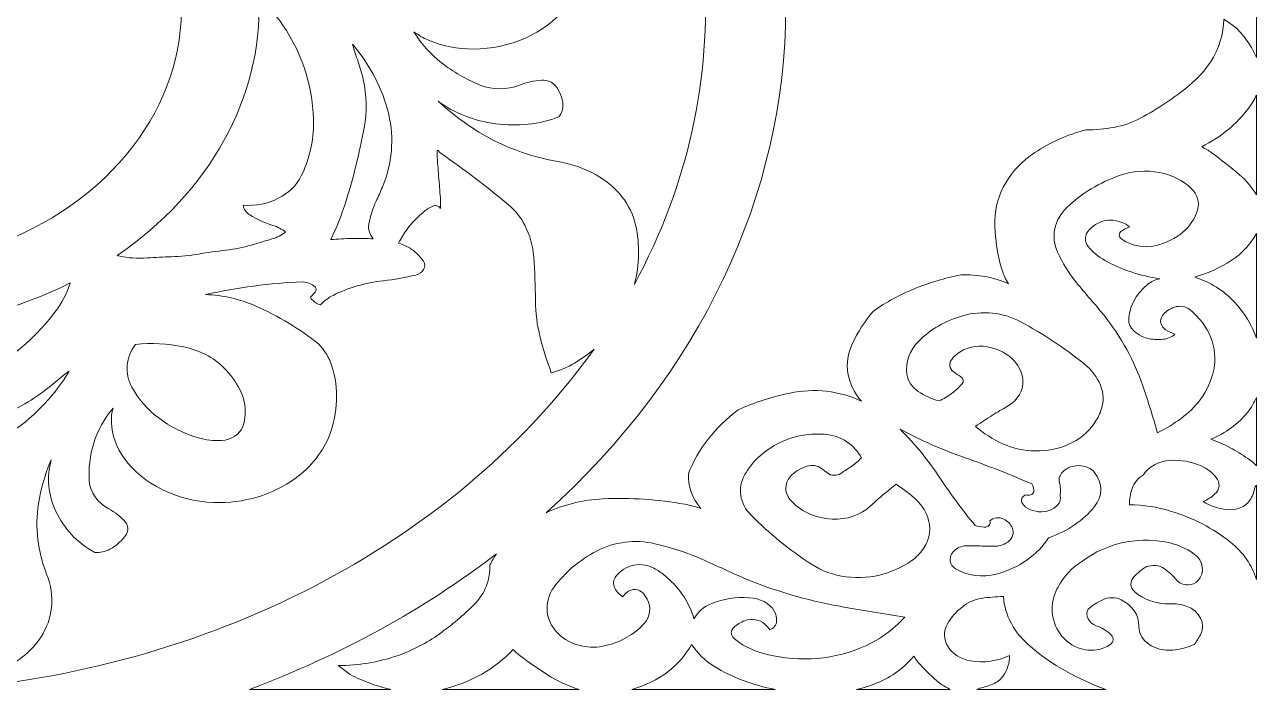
# Model space of a CAD drawing. Header units: millimetres. Extents: x -1200 to 1200, y -590 to 590.
# Drawn here: x 140 to 1200, y -587 to -15 of the extents above; entities that cross this region are included whole.
import ezdxf

# ---------------------------------------------------------------- set-up
doc = ezdxf.new("R2010")
doc.units = ezdxf.units.MM
doc.header["$MEASUREMENT"] = 0
doc.layers.add('Layer 1', color=7, linetype='Continuous')

msp = doc.modelspace()

# ---------------------------------------------------------------- linework, layer by layer
at = {"layer": 'Layer 1', "color": 250, "lineweight": 20}
for points, knots in [([(1199.9487, 41.5007), (1198.0415, 36.8559), (1195.5742, 32.3745), (1192.5843, 28.1224), (1189.5979, 23.8756), (1186.2574, 19.7987), (1182.5865, 15.9209), (1182.5865, 15.9209), (1177.2946, 12.1933), (1177.2946, 12.1933), (1177.2946, 12.1933), (1172.0031, 8.4643), (1172.0031, 8.4643), (1171.8147, 21.3957), (1167.833, 34.0987), (1160.3813, 45.5296), (1155.5142, 52.9108), (1149.3906, 59.6959), (1142.1873, 65.6882), (1129.4494, 76.2847), (1115.3327, 85.7244), (1100.0807, 93.8449), (1093.1934, 97.512), (1085.5696, 100.1698), (1077.5503, 101.6983), (1069.5621, 103.2214), (1061.3737, 103.9339), (1053.169, 103.8195), (1037.2013, 108.1133), (1022.3387, 114.7572), (1009.3316, 123.4133), (987.9149, 137.6629), (975.3255, 158.8687), (974.9212, 181.341), (974.6612, 195.8955), (976.7504, 210.4186), (981.1335, 224.5335), (982.3981, 228.6069), (984.2577, 232.5444), (986.6715, 236.2608), (980.4357, 233.4731), (973.7404, 231.42), (966.7911, 230.1643), (959.8498, 228.91), (952.742, 228.3609), (945.6339, 228.5297), (931.8667, 231.4065), (918.5055, 235.4445), (905.7726, 240.5762), (893.0231, 245.7145), (881.1323, 252.1555), (870.3938, 259.7394), (862.9811, 268.5271), (856.8682, 277.9947), (852.1832, 287.9422), (844.4039, 304.4518), (847.4494, 323.0497), (860.2551, 337.3477), (841.6196, 328.4464), (819.3711, 325.9251), (798.4401, 330.3318), (782.9237, 333.6003), (767.9741, 338.4457), (753.9516, 344.7501), (734.1478, 359.787), (719.4255, 378.7068), (711.2021, 399.6794), (710.7259, 410.3227), (714.4378, 420.8184), (721.7923, 429.6392), (716.5758, 427.8332), (711.1435, 426.4652), (705.5834, 425.5574), (686.2276, 422.3963), (666.5184, 420.8601), (646.7749, 420.9731), (630.8428, 421.0637), (615.0811, 423.6861), (600.3897, 428.6889), (596.3698, 430.0622), (592.4588, 431.638), (588.6808, 433.4064), (588.6808, 433.4064), (588.6424, 433.4404), (588.6424, 433.4404), (721.6179, 314.6992), (795.1886, 159.8311), (794.9496, -0.6203), (794.6737, -160.9802), (721.1352, -315.6669), (588.6989, -434.6813), (603.6973, -427.6626), (620.5049, -423.5614), (637.7861, -422.7004), (661.3786, -421.5257), (685.063, -423.087), (708.1129, -427.3349), (712.7961, -428.1982), (717.375, -429.4018), (721.7923, -430.9311), (714.4365, -422.111), (710.7275, -411.6143), (711.2021, -400.9709), (719.4234, -379.9977), (734.1491, -361.0796), (753.9516, -346.0416), (767.9737, -339.7369), (782.9237, -334.8923), (798.4401, -331.6238), (819.3699, -327.2132), (841.6171, -329.7417), (860.2551, -338.6396), (847.4434, -324.3455), (844.412, -305.7461), (852.1837, -289.2341), (856.8682, -279.2866), (862.9816, -269.819), (870.3938, -261.0313), (881.1323, -253.4474), (893.0231, -247.0068), (905.7726, -241.8681), (918.5051, -236.7364), (931.8667, -232.6985), (945.6339, -229.8216), (952.742, -229.6528), (959.8498, -230.2019), (966.7911, -231.4559), (973.7404, -232.7113), (980.4357, -234.7643), (986.6715, -237.5521), (984.2574, -233.8353), (982.3973, -229.8971), (981.1322, -225.823), (976.7495, -211.7088), (974.6612, -197.1863), (974.9212, -182.6322), (975.3178, -160.1769), (987.9024, -138.99), (1009.2884, -124.7372), (1022.3044, -116.0645), (1037.1834, -109.4108), (1053.169, -105.1114), (1061.3737, -105.2255), (1069.5621, -104.5133), (1077.5503, -102.9903), (1085.5696, -101.4613), (1093.1938, -98.8039), (1100.0807, -95.1364), (1115.3327, -87.015), (1129.4494, -77.5752), (1142.1882, -66.9787), (1149.3911, -60.9871), (1155.5151, -54.2024), (1160.3813, -46.8216), (1167.8316, -35.3899), (1171.816, -22.6869), (1172.0031, -9.7556), (1172.0031, -9.7556), (1177.2946, -13.4849), (1177.2946, -13.4849), (1177.2946, -13.4849), (1182.5865, -17.2135), (1182.5865, -17.2135), (1186.2574, -21.0909), (1189.5979, -25.1678), (1192.5843, -29.4147), (1195.5746, -33.6664), (1198.0415, -38.1482), (1199.9487, -42.7926), (1199.9487, -42.7926), (1199.9487, 41.5007), (1199.9487, 41.5007)], [0, 0, 0, 0, 0.01754386, 0.01754386, 0.01754386, 0.035087719, 0.035087719, 0.035087719, 0.052631579, 0.052631579, 0.052631579, 0.070175439, 0.070175439, 0.070175439, 0.087719298, 0.087719298, 0.087719298, 0.105263158, 0.105263158, 0.105263158, 0.122807018, 0.122807018, 0.122807018, 0.140350877, 0.140350877, 0.140350877, 0.157894737, 0.157894737, 0.157894737, 0.175438596, 0.175438596, 0.175438596, 0.192982456, 0.192982456, 0.192982456, 0.210526316, 0.210526316, 0.210526316, 0.228070175, 0.228070175, 0.228070175, 0.245614035, 0.245614035, 0.245614035, 0.263157895, 0.263157895, 0.263157895, 0.280701754, 0.280701754, 0.280701754, 0.298245614, 0.298245614, 0.298245614, 0.315789474, 0.315789474, 0.315789474, 0.333333333, 0.333333333, 0.333333333, 0.350877193, 0.350877193, 0.350877193, 0.368421053, 0.368421053, 0.368421053, 0.385964912, 0.385964912, 0.385964912, 0.403508772, 0.403508772, 0.403508772, 0.421052632, 0.421052632, 0.421052632, 0.438596491, 0.438596491, 0.438596491, 0.456140351, 0.456140351, 0.456140351, 0.473684211, 0.473684211, 0.473684211, 0.49122807, 0.49122807, 0.49122807, 0.50877193, 0.50877193, 0.50877193, 0.526315789, 0.526315789, 0.526315789, 0.543859649, 0.543859649, 0.543859649, 0.561403509, 0.561403509, 0.561403509, 0.578947368, 0.578947368, 0.578947368, 0.596491228, 0.596491228, 0.596491228, 0.614035088, 0.614035088, 0.614035088, 0.631578947, 0.631578947, 0.631578947, 0.649122807, 0.649122807, 0.649122807, 0.666666667, 0.666666667, 0.666666667, 0.684210526, 0.684210526, 0.684210526, 0.701754386, 0.701754386, 0.701754386, 0.719298246, 0.719298246, 0.719298246, 0.736842105, 0.736842105, 0.736842105, 0.754385965, 0.754385965, 0.754385965, 0.771929825, 0.771929825, 0.771929825, 0.789473684, 0.789473684, 0.789473684, 0.807017544, 0.807017544, 0.807017544, 0.824561404, 0.824561404, 0.824561404, 0.842105263, 0.842105263, 0.842105263, 0.859649123, 0.859649123, 0.859649123, 0.877192982, 0.877192982, 0.877192982, 0.894736842, 0.894736842, 0.894736842, 0.912280702, 0.912280702, 0.912280702, 0.929824561, 0.929824561, 0.929824561, 0.947368421, 0.947368421, 0.947368421, 0.964912281, 0.964912281, 0.964912281, 0.98245614, 0.98245614, 0.98245614, 1, 1, 1, 1]), ([(664.6447, -238.1033), (664.6447, -238.1033), (664.6593, -238.0772), (664.6593, -238.0772), (710.7541, -153.0735), (731.3271, -60.4466), (724.6806, 32.2671), (718.037, 124.9342), (684.8957, 215.0325), (627.8358, 295.4819), (629.9816, 289.663), (631.4514, 283.6933), (632.2266, 277.6523), (633.0044, 271.5905), (632.6471, 265.4661), (631.1678, 259.4908), (618.4804, 261.8907), (605.9351, 264.763), (593.5732, 268.0986), (581.1881, 271.4403), (569.2368, 275.765), (557.8967, 281.0084), (544.5488, 287.1803), (531.0043, 293.067), (517.2766, 298.6635), (506.8851, 302.8995), (495.7077, 305.7158), (484.1869, 307), (475.6508, 307.9516), (466.9725, 307.5683), (458.6146, 305.8691), (432.6944, 300.6001), (407.0972, 294.3422), (381.9046, 287.1143), (381.0104, 286.8579), (380.0532, 286.78), (379.1143, 286.8874), (378.7948, 286.9211), (378.4886, 286.773), (378.3731, 286.529), (378.2574, 286.2851), (378.3507, 286.0153), (378.6154, 285.8669), (379.0197, 285.6351), (379.4352, 285.4176), (379.8614, 285.2139), (381.3243, 284.516), (382.8053, 283.8441), (384.3043, 283.1987), (391.1054, 280.3758), (397.9396, 277.6047), (404.8045, 274.8854), (411.7115, 272.1494), (418.5996, 269.3818), (425.4684, 266.5825), (426.5794, 266.1153), (427.6514, 265.5888), (428.6766, 265.0066), (429.7071, 264.4217), (430.8425, 263.9695), (432.0438, 263.6668), (432.234, 263.6352), (432.3633, 263.4916), (432.3432, 263.3345), (432.323, 263.1778), (432.0858, 263.0655), (431.8913, 263.0666), (430.6485, 263.1715), (429.4094, 262.8396), (428.4877, 262.1542), (427.5662, 261.4692), (427.0505, 260.5019), (427.071, 259.4881), (427.1267, 256.6012), (427.6436, 253.7331), (428.6094, 250.9544), (431.9757, 241.5042), (437.426, 232.6309), (444.7, 224.7618), (445.2726, 224.1425), (445.8007, 223.497), (446.2826, 222.829), (448.5618, 224.3656), (451.0378, 225.6995), (453.6678, 226.8076), (456.7468, 228.0581), (460.0283, 228.9493), (463.4143, 229.4553), (466.7917, 229.9599), (470.2248, 230.1851), (473.6584, 230.1274), (476.5768, 230.0531), (479.3062, 228.9392), (481.1187, 227.0818), (482.9316, 225.2244), (483.64, 222.7995), (483.061, 220.4771), (481.6686, 214.9182), (479.7183, 209.4601), (477.2307, 204.1588), (471.6652, 192.2843), (467.9173, 179.9035), (466.071, 167.2877), (465.1831, 161.2217), (466.2962, 155.0761), (469.299, 149.4745), (469.299, 149.4745), (469.3482, 149.1672), (469.3482, 149.1672), (468.1589, 148.1221), (466.6277, 147.3717), (464.9347, 147.0033), (463.2726, 146.6419), (461.5808, 146.376), (459.8724, 146.2074), (459.412, 146.1622), (458.9448, 146.1994), (458.5037, 146.3162), (458.0291, 146.4424), (457.6925, 146.7864), (457.6483, 147.1903), (457.0252, 148.6055), (456.3121, 149.9934), (455.5116, 151.3486), (454.629, 152.8424), (452.6768, 153.7161), (450.6493, 153.5229), (448.6099, 153.3285), (446.6714, 152.6995), (445.0298, 151.6985), (443.4126, 150.7132), (441.9145, 149.6059), (440.5547, 148.3918), (427.8732, 127.8158), (417.7927, 106.2553), (410.4643, 84.0311), (418.6158, 94.2762), (429.5058, 102.9068), (442.3179, 109.28), (461.7406, 118.9412), (482.7697, 126.3036), (504.757, 131.1413), (513.4216, 132.1138), (522.2442, 131.6067), (530.654, 129.6548), (554.3505, 124.155), (575.7561, 113.5022), (592.5466, 98.8605), (605.3086, 87.7312), (614.1218, 73.998), (618.0474, 59.1328), (623.4699, 38.6121), (618.781, 17.1697), (605.0015, -0.5904), (587.578, -22.2198), (557.9644, -35.3621), (526.1236, -35.6217), (512.6477, -35.7302), (499.3478, -33.0887), (487.4551, -27.9451), (482.9492, -25.996), (478.7644, -23.5916), (475.0024, -20.7899), (480.9354, -30.767), (488.9974, -39.8088), (498.8201, -47.5011), (508.6218, -55.1769), (519.7888, -61.6089), (531.9525, -66.5836), (542.6113, -70.9413), (555.1651, -70.976), (565.8555, -66.6705), (571.8771, -64.2462), (578.4278, -62.8017), (585.1329, -62.4187), (589.6226, -62.1619), (593.9406, -63.8792), (596.4452, -66.9141), (600.5062, -71.8373), (602.8489, -77.564), (603.2241, -83.4806), (603.4571, -87.1509), (602.2536, -90.7891), (599.7883, -93.872), (591.4424, -97.2444), (582.4326, -99.41), (573.1701, -100.2713), (563.9355, -101.1297), (554.5989, -100.9796), (545.4135, -99.825), (526.9099, -97.5002), (509.6694, -90.7533), (495.9018, -80.4543), (506.3918, -90.2866), (518.1186, -99.199), (530.8951, -107.0498), (551.0271, -119.4192), (574.2413, -128.0605), (598.9279, -132.37), (610.7019, -134.4251), (621.8724, -138.3279), (631.8051, -143.8548), (649.6492, -154.0459), (661.842, -169.5368), (665.7467, -186.9583), (669.5412, -203.8963), (669.1656, -221.2831), (664.6447, -238.1033)], [0, 0, 0, 0, 0.014492754, 0.014492754, 0.014492754, 0.028985507, 0.028985507, 0.028985507, 0.043478261, 0.043478261, 0.043478261, 0.057971014, 0.057971014, 0.057971014, 0.072463768, 0.072463768, 0.072463768, 0.086956522, 0.086956522, 0.086956522, 0.101449275, 0.101449275, 0.101449275, 0.115942029, 0.115942029, 0.115942029, 0.130434783, 0.130434783, 0.130434783, 0.144927536, 0.144927536, 0.144927536, 0.15942029, 0.15942029, 0.15942029, 0.173913043, 0.173913043, 0.173913043, 0.188405797, 0.188405797, 0.188405797, 0.202898551, 0.202898551, 0.202898551, 0.217391304, 0.217391304, 0.217391304, 0.231884058, 0.231884058, 0.231884058, 0.246376812, 0.246376812, 0.246376812, 0.260869565, 0.260869565, 0.260869565, 0.275362319, 0.275362319, 0.275362319, 0.289855072, 0.289855072, 0.289855072, 0.304347826, 0.304347826, 0.304347826, 0.31884058, 0.31884058, 0.31884058, 0.333333333, 0.333333333, 0.333333333, 0.347826087, 0.347826087, 0.347826087, 0.362318841, 0.362318841, 0.362318841, 0.376811594, 0.376811594, 0.376811594, 0.391304348, 0.391304348, 0.391304348, 0.405797101, 0.405797101, 0.405797101, 0.420289855, 0.420289855, 0.420289855, 0.434782609, 0.434782609, 0.434782609, 0.449275362, 0.449275362, 0.449275362, 0.463768116, 0.463768116, 0.463768116, 0.47826087, 0.47826087, 0.47826087, 0.492753623, 0.492753623, 0.492753623, 0.507246377, 0.507246377, 0.507246377, 0.52173913, 0.52173913, 0.52173913, 0.536231884, 0.536231884, 0.536231884, 0.550724638, 0.550724638, 0.550724638, 0.565217391, 0.565217391, 0.565217391, 0.579710145, 0.579710145, 0.579710145, 0.594202899, 0.594202899, 0.594202899, 0.608695652, 0.608695652, 0.608695652, 0.623188406, 0.623188406, 0.623188406, 0.637681159, 0.637681159, 0.637681159, 0.652173913, 0.652173913, 0.652173913, 0.666666667, 0.666666667, 0.666666667, 0.68115942, 0.68115942, 0.68115942, 0.695652174, 0.695652174, 0.695652174, 0.710144928, 0.710144928, 0.710144928, 0.724637681, 0.724637681, 0.724637681, 0.739130435, 0.739130435, 0.739130435, 0.753623188, 0.753623188, 0.753623188, 0.768115942, 0.768115942, 0.768115942, 0.782608696, 0.782608696, 0.782608696, 0.797101449, 0.797101449, 0.797101449, 0.811594203, 0.811594203, 0.811594203, 0.826086957, 0.826086957, 0.826086957, 0.84057971, 0.84057971, 0.84057971, 0.855072464, 0.855072464, 0.855072464, 0.869565217, 0.869565217, 0.869565217, 0.884057971, 0.884057971, 0.884057971, 0.898550725, 0.898550725, 0.898550725, 0.913043478, 0.913043478, 0.913043478, 0.927536232, 0.927536232, 0.927536232, 0.942028986, 0.942028986, 0.942028986, 0.956521739, 0.956521739, 0.956521739, 0.971014493, 0.971014493, 0.971014493, 0.985507246, 0.985507246, 0.985507246, 1, 1, 1, 1]), ([(-275.5707, -0.6727), (-275.1617, -91.2438), (-207.5627, -172.6971), (-104.2949, -207.0508), (-1.0276, -241.4045), (116.1431, -223.0533), (194.7722, -158.7752), (273.4011, -94.4969), (296.5747, 1.8895), (253.4869, 85.4398), (210.3994, 168.99), (111.557, 223.2499), (-0.0499, 222.918), (-152.3116, 222.8402), (-275.6666, 122.8912), (-275.5707, -0.6727)], [0, 0, 0, 0, 0.2, 0.2, 0.2, 0.4, 0.4, 0.4, 0.6, 0.6, 0.6, 0.8, 0.8, 0.8, 1, 1, 1, 1]), ([(341.6841, 7.1513), (344.2906, -77.5303), (299.323, -158.6487), (219.5637, -213.2923), (219.8674, -213.431), (220.1908, -213.5388), (220.5265, -213.6135), (228.643, -215.4131), (237.09, -216.0089), (245.4668, -215.3715), (252.4024, -214.8435), (259.3577, -214.4984), (266.3211, -214.3364), (274.1515, -214.1539), (281.9445, -213.3962), (289.6066, -212.072), (297.4184, -210.7214), (305.2868, -209.5946), (313.1964, -208.6927), (320.6194, -207.8467), (327.9131, -206.3796), (334.9634, -204.3145), (340.9076, -202.5732), (346.8458, -200.8194), (352.7779, -199.0524), (357.1756, -197.7424), (361.1758, -195.687), (364.5151, -193.0208), (361.3822, -190.5423), (357.6613, -188.6078), (353.5767, -187.335), (346.5139, -185.1343), (339.8747, -182.1224), (333.8649, -178.3927), (330.5997, -176.367), (328.5059, -173.3373), (328.075, -170.0202), (349.8043, -171.4234), (370.0917, -161.1442), (378.0437, -144.6736), (384.6606, -130.9807), (388.2009, -116.4419), (388.4968, -101.7359), (389.1084, -71.3312), (379.9761, -41.3339), (361.9805, -14.6617), (356.5588, -6.6258), (349.7229, 0.7228), (341.6846, 7.1554), (341.6846, 7.1554), (341.6841, 7.1513), (341.6841, 7.1513)], [0, 0, 0, 0, 0.058823529, 0.058823529, 0.058823529, 0.117647059, 0.117647059, 0.117647059, 0.176470588, 0.176470588, 0.176470588, 0.235294118, 0.235294118, 0.235294118, 0.294117647, 0.294117647, 0.294117647, 0.352941176, 0.352941176, 0.352941176, 0.411764706, 0.411764706, 0.411764706, 0.470588235, 0.470588235, 0.470588235, 0.529411765, 0.529411765, 0.529411765, 0.588235294, 0.588235294, 0.588235294, 0.647058824, 0.647058824, 0.647058824, 0.705882353, 0.705882353, 0.705882353, 0.764705882, 0.764705882, 0.764705882, 0.823529412, 0.823529412, 0.823529412, 0.882352941, 0.882352941, 0.882352941, 0.941176471, 0.941176471, 0.941176471, 1, 1, 1, 1]), ([(403.5617, -199.6144), (409.6155, -199.0875), (415.6916, -198.7396), (421.7766, -198.5714), (427.8659, -198.4031), (433.9634, -198.5554), (440.0284, -199.027), (436.7999, -195.3665), (435.4222, -190.8381), (436.1764, -186.3786), (437.3259, -179.5844), (439.4317, -172.9182), (442.4506, -166.513), (444.3446, -162.4956), (446.1412, -158.4486), (447.8393, -154.3738), (456.2564, -134.1686), (458.1194, -112.5551), (453.2447, -91.5969), (448.0577, -70.054), (437.4847, -49.6115), (422.1676, -31.5198), (423.6088, -36.5692), (425.2101, -41.5876), (426.9704, -46.5699), (428.7315, -51.5546), (430.177, -56.6096), (431.2999, -61.7146), (434.3348, -75.5158), (434.5916, -89.6296), (432.0618, -103.4981), (428.0347, -125.573), (422.5629, -147.4611), (415.6705, -169.0648), (412.3642, -179.429), (408.3203, -189.6307), (403.5608, -199.6158)], [0, 0, 0, 0, 0.083333333, 0.083333333, 0.083333333, 0.166666667, 0.166666667, 0.166666667, 0.25, 0.25, 0.25, 0.333333333, 0.333333333, 0.333333333, 0.416666667, 0.416666667, 0.416666667, 0.5, 0.5, 0.5, 0.583333333, 0.583333333, 0.583333333, 0.666666667, 0.666666667, 0.666666667, 0.75, 0.75, 0.75, 0.833333333, 0.833333333, 0.833333333, 0.916666667, 0.916666667, 0.916666667, 1, 1, 1, 1]), ([(1199.9487, -161.1647), (1199.9487, -161.1647), (1199.9487, -75.1662), (1199.9487, -75.1662), (1198.1722, -79.1764), (1195.9053, -83.0333), (1193.1831, -86.6771), (1183.1612, -100.092), (1169.3675, -111.3988), (1152.9407, -119.6684), (1155.9408, -121.1597), (1158.7684, -122.8694), (1161.3873, -124.7757), (1169.6969, -130.825), (1177.7019, -137.1455), (1185.3811, -143.7202), (1191.3745, -148.8517), (1196.2958, -154.7456), (1199.9478, -161.1647)], [0, 0, 0, 0, 0.166666667, 0.166666667, 0.166666667, 0.333333333, 0.333333333, 0.333333333, 0.5, 0.5, 0.5, 0.666666667, 0.666666667, 0.666666667, 0.833333333, 0.833333333, 0.833333333, 1, 1, 1, 1]), ([(295.596, -246.8289), (310.6061, -247.4347), (325.2625, -250.7723), (338.4707, -256.5905), (358.4925, -265.4105), (376.8642, -276.5089), (393.0207, -289.5431), (398.3902, -295.1461), (402.2601, -301.5997), (404.3818, -308.4859), (410.3607, -327.8896), (409.6956, -348.2598), (402.4661, -367.3812), (396.9708, -381.9152), (386.7219, -394.9755), (372.8212, -405.1667), (353.6328, -419.238), (328.4061, -426.664), (302.563, -425.8601), (270.6953, -424.4278), (241.808, -410.1233), (225.6364, -387.7931), (218.846, -378.4131), (215.0509, -367.7997), (214.5974, -356.9269), (214.4244, -352.7857), (214.898, -348.6424), (216.0065, -344.5975), (208.326, -353.7554), (202.7077, -363.9421), (199.41, -374.6919), (196.1195, -385.4179), (194.8393, -396.4821), (195.6128, -407.5179), (196.2925, -417.1892), (202.5344, -426.0305), (212.4769, -431.3905), (218.0742, -434.4091), (222.8894, -438.29), (226.6475, -442.8111), (229.1728, -445.8473), (229.4956, -449.7532), (227.4968, -453.038), (224.2693, -458.3411), (219.3329, -462.84), (213.2162, -466.0563), (209.4155, -468.0551), (204.931, -469.0283), (200.4083, -468.8379), (192.6366, -464.6584), (185.821, -459.4092), (180.2709, -453.33), (174.7378, -447.2692), (170.2302, -440.6322), (166.8699, -433.5997), (160.0996, -419.4324), (158.6793, -403.9419), (162.7857, -389.1167), (157.538, -401.4051), (153.8895, -414.1029), (151.8996, -427.0078), (148.7659, -447.3373), (151.1514, -467.9689), (158.8944, -487.4696), (162.5896, -496.7756), (164.0106, -506.5813), (163.0792, -516.329), (161.1241, -533.9632), (150.6919, -550.2763), (134.057, -561.7327), (117.8823, -572.8699), (99.1423, -581.3003), (78.9338, -586.5329), (192.6975, -576.4286), (301.8358, -544.5749), (397.4565, -493.5467), (493.0293, -442.5445), (572.6112, -374.2024), (629.9362, -293.8748), (624.7981, -298.2902), (619.1623, -302.307), (613.1038, -305.8716), (607.0239, -309.449), (600.3105, -312.2601), (593.1954, -314.2089), (589.4123, -304.0924), (586.2049, -293.8393), (583.5834, -283.4834), (580.9567, -273.1084), (579.5965, -262.5466), (579.522, -251.955), (579.4346, -239.4884), (578.9446, -227.0262), (578.0531, -214.5804), (577.3776, -205.159), (574.7946, -195.8955), (570.4047, -187.1564), (567.1524, -180.6824), (562.4044, -174.7755), (556.4126, -169.7516), (537.8299, -154.169), (518.3529, -139.3083), (498.0428, -125.2161), (497.1288, -124.5821), (496.3921, -123.7967), (495.8817, -122.9132), (495.8139, -122.7978), (495.6645, -122.7293), (495.5082, -122.7422), (495.3514, -122.755), (495.2225, -122.8433), (495.1844, -122.9671), (494.8846, -123.928), (494.7767, -124.9213), (494.8657, -125.9098), (494.954, -126.892), (495.02, -127.8753), (495.0632, -128.8596), (495.452, -135.0511), (495.9117, -141.2398), (496.4423, -147.4242), (496.9759, -153.6463), (497.4663, -159.8711), (497.9134, -166.098), (497.97, -167.1125), (497.9442, -168.1288), (497.8359, -169.1406), (497.7267, -170.1575), (497.8123, -171.1814), (498.089, -172.1768), (498.1503, -172.3267), (498.0616, -172.4896), (497.8843, -172.5536), (497.707, -172.6175), (497.4684, -172.507), (497.3721, -172.3701), (496.8629, -171.4439), (495.889, -170.739), (494.697, -170.4342), (493.505, -170.1291), (492.2151, -170.2499), (491.1431, -170.7713), (488.0908, -172.254), (485.2884, -174.0512), (482.8065, -176.1196), (474.4079, -183.2074), (467.6664, -191.4707), (462.9064, -200.5135), (462.5299, -201.2295), (462.1029, -201.9271), (461.6284, -202.6034), (464.4075, -203.4369), (467.0688, -204.5098), (469.5661, -205.803), (472.4399, -207.3421), (475.0324, -209.2026), (477.2659, -211.3293), (479.4937, -213.4512), (481.4506, -215.7513), (483.106, -218.1936), (484.5762, -220.4299), (484.6319, -223.1054), (483.2576, -225.3812), (481.9029, -227.6251), (479.4604, -229.3135), (476.516, -230.0441), (467.3866, -232.3081), (458.045, -233.9677), (448.5854, -235.0066), (433.2666, -236.6887), (418.5611, -240.9669), (405.4157, -247.5678), (401.3098, -249.6295), (397.7259, -252.3061), (394.8547, -255.456), (394.8547, -255.456), (394.5514, -255.6441), (394.5514, -255.6441), (392.8413, -255.3309), (391.2754, -254.6299), (390.0361, -253.6244), (388.8194, -252.6373), (387.6895, -251.5814), (386.656, -250.465), (386.3772, -250.164), (386.1832, -249.8172), (386.0877, -249.4488), (385.9849, -249.0519), (386.1837, -248.6435), (386.5927, -248.4106), (387.7914, -247.2647), (388.9161, -246.0694), (389.9628, -244.8294), (391.1162, -243.4617), (391.0724, -241.6523), (389.851, -240.3243), (388.6232, -238.9886), (386.9824, -237.941), (385.0936, -237.2876), (383.2336, -236.644), (381.3034, -236.1441), (379.3276, -235.7952), (351.0289, -237.1705), (322.9796, -240.8665), (295.599, -246.8289)], [0, 0, 0, 0, 0.014705882, 0.014705882, 0.014705882, 0.029411765, 0.029411765, 0.029411765, 0.044117647, 0.044117647, 0.044117647, 0.058823529, 0.058823529, 0.058823529, 0.073529412, 0.073529412, 0.073529412, 0.088235294, 0.088235294, 0.088235294, 0.102941176, 0.102941176, 0.102941176, 0.117647059, 0.117647059, 0.117647059, 0.132352941, 0.132352941, 0.132352941, 0.147058824, 0.147058824, 0.147058824, 0.161764706, 0.161764706, 0.161764706, 0.176470588, 0.176470588, 0.176470588, 0.191176471, 0.191176471, 0.191176471, 0.205882353, 0.205882353, 0.205882353, 0.220588235, 0.220588235, 0.220588235, 0.235294118, 0.235294118, 0.235294118, 0.25, 0.25, 0.25, 0.264705882, 0.264705882, 0.264705882, 0.279411765, 0.279411765, 0.279411765, 0.294117647, 0.294117647, 0.294117647, 0.308823529, 0.308823529, 0.308823529, 0.323529412, 0.323529412, 0.323529412, 0.338235294, 0.338235294, 0.338235294, 0.352941176, 0.352941176, 0.352941176, 0.367647059, 0.367647059, 0.367647059, 0.382352941, 0.382352941, 0.382352941, 0.397058824, 0.397058824, 0.397058824, 0.411764706, 0.411764706, 0.411764706, 0.426470588, 0.426470588, 0.426470588, 0.441176471, 0.441176471, 0.441176471, 0.455882353, 0.455882353, 0.455882353, 0.470588235, 0.470588235, 0.470588235, 0.485294118, 0.485294118, 0.485294118, 0.5, 0.5, 0.5, 0.514705882, 0.514705882, 0.514705882, 0.529411765, 0.529411765, 0.529411765, 0.544117647, 0.544117647, 0.544117647, 0.558823529, 0.558823529, 0.558823529, 0.573529412, 0.573529412, 0.573529412, 0.588235294, 0.588235294, 0.588235294, 0.602941176, 0.602941176, 0.602941176, 0.617647059, 0.617647059, 0.617647059, 0.632352941, 0.632352941, 0.632352941, 0.647058824, 0.647058824, 0.647058824, 0.661764706, 0.661764706, 0.661764706, 0.676470588, 0.676470588, 0.676470588, 0.691176471, 0.691176471, 0.691176471, 0.705882353, 0.705882353, 0.705882353, 0.720588235, 0.720588235, 0.720588235, 0.735294118, 0.735294118, 0.735294118, 0.75, 0.75, 0.75, 0.764705882, 0.764705882, 0.764705882, 0.779411765, 0.779411765, 0.779411765, 0.794117647, 0.794117647, 0.794117647, 0.808823529, 0.808823529, 0.808823529, 0.823529412, 0.823529412, 0.823529412, 0.838235294, 0.838235294, 0.838235294, 0.852941176, 0.852941176, 0.852941176, 0.867647059, 0.867647059, 0.867647059, 0.882352941, 0.882352941, 0.882352941, 0.897058824, 0.897058824, 0.897058824, 0.911764706, 0.911764706, 0.911764706, 0.926470588, 0.926470588, 0.926470588, 0.941176471, 0.941176471, 0.941176471, 0.955882353, 0.955882353, 0.955882353, 0.970588235, 0.970588235, 0.970588235, 0.985294118, 0.985294118, 0.985294118, 1, 1, 1, 1]), ([(1114.8221, -365.7727), (1122.1008, -362.1907), (1128.941, -358.0547), (1135.2525, -353.4197), (1141.5818, -348.771), (1147.0603, -343.4148), (1151.524, -337.5097), (1157.3867, -329.5836), (1161.356, -320.8351), (1163.2254, -311.7158), (1167.1182, -292.7094), (1159.4347, -273.3648), (1142.5822, -259.7933), (1139.0964, -256.987), (1133.862, -256.1849), (1129.3581, -257.7726), (1125.1455, -259.2563), (1121.5985, -261.7535), (1119.1945, -264.9292), (1116.1554, -268.9473), (1117.2865, -274.169), (1121.8405, -277.0969), (1124.3083, -278.6853), (1127.0232, -280.0015), (1129.9162, -281.0119), (1127.2099, -283.4271), (1123.5292, -284.9813), (1119.5389, -285.3957), (1115.6419, -285.7999), (1111.6863, -285.649), (1107.8532, -284.9501), (1099.1144, -283.3583), (1092.2439, -277.8699), (1090.1337, -270.8068), (1089.8438, -258.5118), (1095.7494, -246.6447), (1106.4723, -237.956), (1109.3234, -235.6457), (1112.9197, -234.0327), (1116.8467, -233.3018), (1099.8991, -230.7903), (1083.796, -225.3847), (1069.613, -217.4485), (1063.892, -214.2468), (1058.9958, -210.1664), (1055.2038, -205.4402), (1051.6118, -200.9668), (1052.0396, -195.1096), (1056.2484, -191.0056), (1057.8827, -189.4135), (1059.6892, -187.9423), (1061.6456, -186.6104), (1065.8068, -183.7767), (1071.231, -182.4646), (1076.6253, -182.9846), (1081.9428, -183.4976), (1086.8998, -185.4381), (1090.7059, -188.4949), (1088.2403, -189.5264), (1085.9439, -190.804), (1083.8692, -192.2982), (1082.6876, -193.1508), (1082.0066, -194.3697), (1081.9946, -195.6525), (1081.9827, -196.9358), (1082.6354, -198.1577), (1083.8011, -199.0246), (1091.8606, -205.0228), (1103.1905, -207.1603), (1113.6804, -204.6523), (1131.5188, -200.3874), (1145.1601, -188.6992), (1149.4198, -174.0085), (1151.317, -167.4653), (1149.272, -160.585), (1143.9013, -155.4672), (1136.8064, -148.705), (1127.2535, -143.9496), (1116.6098, -141.8848), (1105.3507, -139.7004), (1093.5313, -140.5084), (1082.8834, -144.1943), (1065.0775, -150.357), (1049.332, -159.8531), (1036.9285, -171.9134), (1025.8853, -182.6555), (1022.8144, -197.3747), (1028.9041, -210.4624), (1033.0521, -219.383), (1038.3333, -227.9264), (1044.6645, -235.9579), (1048.6408, -240.8588), (1052.7111, -245.7087), (1056.875, -250.5061), (1060.9347, -255.1839), (1064.9194, -259.9045), (1068.828, -264.6667), (1083.6516, -283.4883), (1094.9318, -304.0066), (1102.2915, -325.5306), (1106.8506, -338.8645), (1111.0284, -352.2824), (1114.8221, -365.7727)], [0, 0, 0, 0, 0.029411765, 0.029411765, 0.029411765, 0.058823529, 0.058823529, 0.058823529, 0.088235294, 0.088235294, 0.088235294, 0.117647059, 0.117647059, 0.117647059, 0.147058824, 0.147058824, 0.147058824, 0.176470588, 0.176470588, 0.176470588, 0.205882353, 0.205882353, 0.205882353, 0.235294118, 0.235294118, 0.235294118, 0.264705882, 0.264705882, 0.264705882, 0.294117647, 0.294117647, 0.294117647, 0.323529412, 0.323529412, 0.323529412, 0.352941176, 0.352941176, 0.352941176, 0.382352941, 0.382352941, 0.382352941, 0.411764706, 0.411764706, 0.411764706, 0.441176471, 0.441176471, 0.441176471, 0.470588235, 0.470588235, 0.470588235, 0.5, 0.5, 0.5, 0.529411765, 0.529411765, 0.529411765, 0.558823529, 0.558823529, 0.558823529, 0.588235294, 0.588235294, 0.588235294, 0.617647059, 0.617647059, 0.617647059, 0.647058824, 0.647058824, 0.647058824, 0.676470588, 0.676470588, 0.676470588, 0.705882353, 0.705882353, 0.705882353, 0.735294118, 0.735294118, 0.735294118, 0.764705882, 0.764705882, 0.764705882, 0.794117647, 0.794117647, 0.794117647, 0.823529412, 0.823529412, 0.823529412, 0.852941176, 0.852941176, 0.852941176, 0.882352941, 0.882352941, 0.882352941, 0.911764706, 0.911764706, 0.911764706, 0.941176471, 0.941176471, 0.941176471, 0.970588235, 0.970588235, 0.970588235, 1, 1, 1, 1]), ([(1199.9487, -284.3057), (1199.9487, -284.3057), (1199.9487, -194.3593), (1199.9487, -194.3593), (1195.2238, -203.4546), (1187.7752, -211.4537), (1178.2844, -217.6267), (1168.8725, -223.7487), (1158.257, -228.5454), (1146.8878, -231.8146), (1160.3547, -236.3172), (1172.0969, -243.666), (1180.8879, -253.0898), (1189.6013, -262.4309), (1196.0688, -273.0249), (1199.95, -284.3095)], [0, 0, 0, 0, 0.2, 0.2, 0.2, 0.4, 0.4, 0.4, 0.6, 0.6, 0.6, 0.8, 0.8, 0.8, 1, 1, 1, 1]), ([(179.1778, -236.924), (90.1124, -281.1005), (-18.9402, -290.0596), (-117.1366, -261.328), (-117.1328, -261.6103), (-117.0861, -261.8912), (-116.9974, -262.1643), (-114.8607, -268.7684), (-111.273, -275.0029), (-106.4046, -280.5719), (-102.3741, -285.1823), (-98.5285, -289.8976), (-94.8744, -294.71), (-90.7645, -300.1222), (-86.0599, -305.2199), (-80.8164, -309.9426), (-75.4697, -314.7577), (-70.3333, -319.724), (-65.417, -324.8317), (-60.8032, -329.6249), (-55.5913, -334.0171), (-49.8631, -337.9393), (-45.0333, -341.2463), (-40.1924, -344.5429), (-35.3404, -347.8288), (-31.7446, -350.2642), (-27.5508, -352.0479), (-23.0363, -353.0617), (-21.957, -349.6202), (-21.7531, -346.0371), (-22.4371, -342.5292), (-23.6196, -336.4656), (-23.725, -330.2943), (-22.7501, -324.2064), (-22.2212, -320.8991), (-20.0352, -317.9125), (-16.711, -315.9511), (-7.3431, -331.9237), (13.7705, -341.042), (35.323, -338.3953), (53.2441, -336.1994), (70.5301, -331.418), (86.3719, -324.2732), (119.124, -309.5004), (146.5697, -288.0841), (166.0347, -262.1004), (171.8996, -254.2723), (176.3242, -245.7935), (179.1697, -236.9275), (179.1697, -236.9275), (179.1775, -236.924), (179.1775, -236.924)], [0, 0, 0, 0, 0.058823529, 0.058823529, 0.058823529, 0.117647059, 0.117647059, 0.117647059, 0.176470588, 0.176470588, 0.176470588, 0.235294118, 0.235294118, 0.235294118, 0.294117647, 0.294117647, 0.294117647, 0.352941176, 0.352941176, 0.352941176, 0.411764706, 0.411764706, 0.411764706, 0.470588235, 0.470588235, 0.470588235, 0.529411765, 0.529411765, 0.529411765, 0.588235294, 0.588235294, 0.588235294, 0.647058824, 0.647058824, 0.647058824, 0.705882353, 0.705882353, 0.705882353, 0.764705882, 0.764705882, 0.764705882, 0.823529412, 0.823529412, 0.823529412, 0.882352941, 0.882352941, 0.882352941, 0.941176471, 0.941176471, 0.941176471, 1, 1, 1, 1]), ([(958.2434, -360.3209), (960.6648, -358.6963), (963.0788, -357.0649), (965.4856, -355.4265), (967.9102, -353.7762), (970.3775, -352.1681), (972.8864, -350.6034), (977.1144, -348.0297), (981.393, -345.5109), (985.72, -343.0477), (994.8984, -337.8205), (999.9643, -329.0396), (999.0215, -319.9721), (998.419, -314.1681), (995.8219, -308.6207), (991.5218, -303.9572), (985.8741, -297.8324), (977.7415, -293.5311), (968.5556, -291.8138), (959.0327, -290.0342), (949.0648, -292.4251), (942.2714, -298.1258), (940.6063, -299.5227), (939.0999, -301.038), (937.7697, -302.6542), (934.9191, -306.1214), (935.696, -310.7649), (939.5913, -313.4821), (941.5767, -314.8692), (943.5923, -316.2278), (945.636, -317.5583), (948.0142, -319.1039), (948.4485, -321.9063), (946.6232, -323.8856), (943.9439, -326.7871), (940.9488, -329.488), (937.6746, -331.9547), (934.3974, -334.4234), (930.8063, -336.6029), (926.962, -338.4561), (920.393, -336.6467), (914.3023, -333.8467), (909.0122, -330.205), (903.5794, -326.4653), (900.1026, -321.1837), (899.2884, -315.4402), (897.8353, -305.1911), (901.5082, -294.8897), (909.476, -286.8499), (919.3672, -276.87), (932.4997, -269.3231), (947.3825, -265.0616), (963.8681, -260.3389), (982.1459, -262.1956), (996.6969, -270.0598), (1016.4441, -280.7363), (1034.8723, -292.9433), (1051.7172, -306.5055), (1058.1265, -311.665), (1062.9523, -317.9778), (1065.8038, -324.929), (1068.6828, -331.9467), (1068.8353, -339.5165), (1066.2441, -346.6078), (1064.823, -350.4949), (1062.8898, -354.2476), (1060.4781, -357.7986), (1055.2976, -365.4273), (1047.5341, -371.6986), (1038.1114, -375.87), (1020.4674, -383.498), (999.2318, -383.3009), (981.7977, -375.3619), (973.0337, -371.3695), (965.0861, -366.294), (958.2434, -360.3209)], [0, 0, 0, 0, 0.04, 0.04, 0.04, 0.08, 0.08, 0.08, 0.12, 0.12, 0.12, 0.16, 0.16, 0.16, 0.2, 0.2, 0.2, 0.24, 0.24, 0.24, 0.28, 0.28, 0.28, 0.32, 0.32, 0.32, 0.36, 0.36, 0.36, 0.4, 0.4, 0.4, 0.44, 0.44, 0.44, 0.48, 0.48, 0.48, 0.52, 0.52, 0.52, 0.56, 0.56, 0.56, 0.6, 0.6, 0.6, 0.64, 0.64, 0.64, 0.68, 0.68, 0.68, 0.72, 0.72, 0.72, 0.76, 0.76, 0.76, 0.8, 0.8, 0.8, 0.84, 0.84, 0.84, 0.88, 0.88, 0.88, 0.92, 0.92, 0.92, 0.96, 0.96, 0.96, 1, 1, 1, 1]), ([(235.3178, -289.8035), (227.0116, -300.9067), (225.863, -314.5801), (232.2478, -326.491), (243.1335, -346.8), (263.796, -362.5841), (289.4399, -370.1621), (295.7995, -372.042), (302.5733, -372.8143), (309.3251, -372.4285), (317.9041, -371.9367), (325.2171, -367.2119), (327.7177, -360.5343), (328.9843, -357.1563), (329.6377, -353.648), (329.6584, -350.1172), (330.1342, -342.761), (328.6073, -335.4129), (325.1832, -328.5909), (321.7813, -321.8128), (317.1452, -315.49), (311.4267, -309.8306), (302.4666, -300.965), (290.2554, -294.6596), (276.5623, -291.8332), (263.0928, -289.0527), (249.1024, -288.3635), (235.3178, -289.8035)], [0, 0, 0, 0, 0.111111111, 0.111111111, 0.111111111, 0.222222222, 0.222222222, 0.222222222, 0.333333333, 0.333333333, 0.333333333, 0.444444444, 0.444444444, 0.444444444, 0.555555556, 0.555555556, 0.555555556, 0.666666667, 0.666666667, 0.666666667, 0.777777778, 0.777777778, 0.777777778, 0.888888889, 0.888888889, 0.888888889, 1, 1, 1, 1]), ([(-10.5487, -383.8018), (-6.9589, -387.7928), (-3.5493, -391.8884), (-0.3273, -396.0811), (2.8972, -400.2762), (5.7829, -404.6373), (8.312, -409.1358), (10.6042, -405.0367), (14.7474, -401.8041), (19.8837, -400.1045), (27.7089, -397.5155), (35.8759, -395.6622), (44.2205, -394.5817), (49.4551, -393.9037), (54.6724, -393.1425), (59.8696, -392.2986), (85.6407, -388.1119), (109.6378, -378.6147), (129.5659, -364.7088), (149.9617, -350.2919), (166.4899, -332.64), (178.138, -312.8297), (173.4701, -316.3675), (168.9161, -320.0023), (164.4796, -323.7307), (160.0408, -327.461), (155.3692, -331.004), (150.4833, -334.3455), (137.272, -343.38), (122.3382, -350.6177), (106.2728, -355.7741), (80.7018, -363.9814), (54.6081, -371.0792), (28.1076, -377.0361), (15.394, -379.8941), (2.4856, -382.1532), (-10.5496, -383.8018)], [0, 0, 0, 0, 0.083333333, 0.083333333, 0.083333333, 0.166666667, 0.166666667, 0.166666667, 0.25, 0.25, 0.25, 0.333333333, 0.333333333, 0.333333333, 0.416666667, 0.416666667, 0.416666667, 0.5, 0.5, 0.5, 0.583333333, 0.583333333, 0.583333333, 0.666666667, 0.666666667, 0.666666667, 0.75, 0.75, 0.75, 0.833333333, 0.833333333, 0.833333333, 0.916666667, 0.916666667, 0.916666667, 1, 1, 1, 1]), ([(1199.9478, -335.4848), (1198.0496, -340), (1195.5061, -344.3206), (1192.3702, -348.3557), (1184.4624, -358.134), (1173.5652, -366.0886), (1160.7505, -371.4414), (1166.6106, -373.344), (1172.1912, -375.7741), (1177.3845, -378.685), (1182.5638, -381.5881), (1187.6051, -384.6512), (1192.4965, -387.8665), (1195.3322, -389.7304), (1197.8403, -391.9017), (1199.9492, -394.3183), (1199.9492, -394.3183), (1199.9487, -335.4828), (1199.9487, -335.4828)], [0, 0, 0, 0, 0.166666667, 0.166666667, 0.166666667, 0.333333333, 0.333333333, 0.333333333, 0.5, 0.5, 0.5, 0.666666667, 0.666666667, 0.666666667, 0.833333333, 0.833333333, 0.833333333, 1, 1, 1, 1]), ([(889.9552, -410.1775), (887.7274, -411.9458), (885.4921, -413.708), (883.2496, -415.4639), (880.9994, -417.2261), (878.7967, -419.0275), (876.6434, -420.8674), (873.7006, -423.4442), (870.8239, -426.0701), (868.0147, -428.7432), (859.784, -436.5779), (847.461, -440.7938), (834.8017, -440.114), (820.1244, -439.3261), (806.717, -433.0551), (798.509, -423.1495), (793.6068, -417.2351), (793.7122, -409.4723), (798.763, -403.6409), (802.3348, -399.5192), (807.3467, -396.3574), (813.1485, -394.5629), (817.4554, -393.2304), (822.325, -393.9916), (825.7174, -396.5238), (827.4211, -397.7963), (829.0979, -399.0917), (830.7472, -400.41), (833.9324, -402.9527), (838.9613, -403.1411), (842.415, -400.841), (845.5418, -398.7611), (848.6478, -396.6605), (851.7322, -394.5393), (854.8275, -392.4105), (857.6035, -389.9946), (860.0041, -387.3403), (857.2696, -382.0462), (853.0411, -377.3499), (847.6554, -373.6279), (842.2132, -369.867), (835.4621, -367.5811), (828.3394, -367.0903), (813.8329, -366.0907), (799.345, -369.1002), (787.2186, -375.6379), (775.1993, -382.1168), (765.6566, -391.1895), (759.6637, -401.8412), (753.1777, -413.374), (755.266, -426.8782), (765.0768, -436.743), (780.5129, -452.2713), (797.9406, -466.4182), (817.0725, -478.9481), (834.6844, -490.478), (858.473, -493.5964), (879.6538, -487.1339), (887.0065, -484.8917), (893.9216, -481.8033), (900.1891, -477.961), (904.4972, -475.3199), (908.2353, -472.1189), (911.2533, -468.4857), (917.8797, -460.5044), (920.2791, -450.7045), (917.9076, -441.2749), (916.2103, -434.8032), (912.6055, -428.7651), (907.3985, -423.6736), (902.25, -418.6392), (896.3971, -414.1105), (889.9549, -410.1775)], [0, 0, 0, 0, 0.041666667, 0.041666667, 0.041666667, 0.083333333, 0.083333333, 0.083333333, 0.125, 0.125, 0.125, 0.166666667, 0.166666667, 0.166666667, 0.208333333, 0.208333333, 0.208333333, 0.25, 0.25, 0.25, 0.291666667, 0.291666667, 0.291666667, 0.333333333, 0.333333333, 0.333333333, 0.375, 0.375, 0.375, 0.416666667, 0.416666667, 0.416666667, 0.458333333, 0.458333333, 0.458333333, 0.5, 0.5, 0.5, 0.541666667, 0.541666667, 0.541666667, 0.583333333, 0.583333333, 0.583333333, 0.625, 0.625, 0.625, 0.666666667, 0.666666667, 0.666666667, 0.708333333, 0.708333333, 0.708333333, 0.75, 0.75, 0.75, 0.791666667, 0.791666667, 0.791666667, 0.833333333, 0.833333333, 0.833333333, 0.875, 0.875, 0.875, 0.916666667, 0.916666667, 0.916666667, 0.958333333, 0.958333333, 0.958333333, 1, 1, 1, 1]), ([(893.2959, -362.7611), (906.3573, -375.7161), (917.8202, -389.6842), (927.5162, -404.4583), (936.771, -418.5607), (946.8999, -432.2716), (957.8669, -445.5404), (960.3899, -446.3892), (963.0723, -446.8814), (965.7996, -446.9964), (967.4391, -447.0635), (969.0092, -446.4552), (969.9762, -445.3788), (970.9429, -444.3025), (971.1805, -442.9139), (970.6002, -441.6683), (973.5421, -438.8176), (978.6258, -438.1576), (982.5224, -440.1147), (986.0506, -441.8883), (988.6917, -444.6211), (989.9749, -447.8242), (991.6945, -452.1139), (990.1479, -456.8268), (986.0325, -459.8589), (982.0393, -462.8004), (976.5787, -464.061), (971.2743, -463.2692), (968.8344, -463.4666), (966.377, -463.485), (963.9327, -463.3245), (959.3959, -463.0266), (954.8403, -462.9609), (950.2928, -463.1284), (946.2318, -463.28), (942.4311, -464.7954), (939.8011, -467.3113), (937.171, -469.8274), (935.9457, -473.1), (936.4232, -476.3768), (936.7919, -478.9275), (938.4353, -481.242), (940.9707, -482.7792), (951.1202, -488.9321), (964.3289, -490.6598), (976.3427, -487.3976), (995.7555, -482.1272), (1011.8473, -470.9117), (1021.1878, -456.1296), (1037.3312, -450.569), (1051.0743, -441.2554), (1060.6906, -429.3535), (1067.8809, -420.4497), (1067.9011, -408.9475), (1060.7265, -400.035), (1057.7059, -396.2826), (1052.551, -394.0305), (1047.0279, -394.0548), (1041.5655, -394.0788), (1036.424, -396.1378), (1033.0804, -399.6429), (1030.6683, -402.17), (1029.7188, -405.4169), (1030.4772, -408.5537), (1031.3635, -412.2215), (1031.5287, -415.9814), (1030.9659, -419.6909), (1031.8705, -422.6633), (1031.0451, -425.8104), (1028.7303, -428.2277), (1026.4784, -430.579), (1023.3853, -432.3095), (1019.8773, -433.1833), (1013.3952, -434.7393), (1006.3769, -433.4196), (1001.3939, -429.7132), (999.9016, -428.6031), (998.756, -427.2205), (998.0511, -425.6808), (997.3054, -424.0528), (997.6952, -422.2233), (999.0691, -420.8914), (999.7386, -420.2428), (1000.5158, -419.6725), (1001.3788, -419.1974), (1002.7823, -419.5436), (1004.2788, -419.5533), (1005.6887, -419.2245), (1007.2095, -418.8697), (1008.2892, -417.7776), (1008.3847, -416.4958), (1008.5547, -414.213), (1007.968, -411.9361), (1006.684, -409.9008), (988.007, -401.6751), (968.8776, -394.1473), (949.3535, -387.3392), (929.8015, -380.5222), (911.0384, -372.2954), (893.2959, -362.7611)], [0, 0, 0, 0, 0.03030303, 0.03030303, 0.03030303, 0.060606061, 0.060606061, 0.060606061, 0.090909091, 0.090909091, 0.090909091, 0.121212121, 0.121212121, 0.121212121, 0.151515152, 0.151515152, 0.151515152, 0.181818182, 0.181818182, 0.181818182, 0.212121212, 0.212121212, 0.212121212, 0.242424242, 0.242424242, 0.242424242, 0.272727273, 0.272727273, 0.272727273, 0.303030303, 0.303030303, 0.303030303, 0.333333333, 0.333333333, 0.333333333, 0.363636364, 0.363636364, 0.363636364, 0.393939394, 0.393939394, 0.393939394, 0.424242424, 0.424242424, 0.424242424, 0.454545455, 0.454545455, 0.454545455, 0.484848485, 0.484848485, 0.484848485, 0.515151515, 0.515151515, 0.515151515, 0.545454545, 0.545454545, 0.545454545, 0.575757576, 0.575757576, 0.575757576, 0.606060606, 0.606060606, 0.606060606, 0.636363636, 0.636363636, 0.636363636, 0.666666667, 0.666666667, 0.666666667, 0.696969697, 0.696969697, 0.696969697, 0.727272727, 0.727272727, 0.727272727, 0.757575758, 0.757575758, 0.757575758, 0.787878788, 0.787878788, 0.787878788, 0.818181818, 0.818181818, 0.818181818, 0.848484848, 0.848484848, 0.848484848, 0.878787879, 0.878787879, 0.878787879, 0.909090909, 0.909090909, 0.909090909, 0.939393939, 0.939393939, 0.939393939, 0.96969697, 0.96969697, 0.96969697, 1, 1, 1, 1]), ([(1199.9487, -492.0035), (1199.9487, -492.0035), (1199.9487, -411.0165), (1199.9487, -411.0165), (1199.5054, -411.6682), (1199.0257, -412.3031), (1198.5109, -412.9194), (1198.0466, -416.785), (1196.6226, -420.5359), (1194.3262, -423.9437), (1190.4472, -429.7034), (1182.5351, -432.8812), (1174.5374, -431.9008), (1167.1545, -430.9939), (1160.1458, -428.6591), (1154.1065, -425.0955), (1157.8342, -423.4238), (1161.1963, -421.2661), (1164.0598, -418.7076), (1168.5273, -414.7128), (1169.1025, -408.7779), (1165.45, -404.2706), (1162.1364, -400.1789), (1157.6724, -396.7873), (1152.422, -394.3746), (1144.2705, -390.6292), (1134.9236, -388.9617), (1125.5879, -389.589), (1115.856, -390.2445), (1107.2188, -394.8876), (1102.6876, -401.9076), (1098.0288, -404.9161), (1094.6547, -409.0347), (1093.0418, -413.6858), (1091.4606, -418.2451), (1090.6515, -422.9566), (1090.6374, -427.6928), (1102.7497, -427.8857), (1114.7391, -429.7368), (1126.0929, -433.1666), (1145.4017, -438.999), (1162.9651, -448.1051), (1177.6048, -459.8693), (1188.5803, -468.6894), (1196.3181, -479.8198), (1199.9487, -492.0035)], [0, 0, 0, 0, 0.066666667, 0.066666667, 0.066666667, 0.133333333, 0.133333333, 0.133333333, 0.2, 0.2, 0.2, 0.266666667, 0.266666667, 0.266666667, 0.333333333, 0.333333333, 0.333333333, 0.4, 0.4, 0.4, 0.466666667, 0.466666667, 0.466666667, 0.533333333, 0.533333333, 0.533333333, 0.6, 0.6, 0.6, 0.666666667, 0.666666667, 0.666666667, 0.733333333, 0.733333333, 0.733333333, 0.8, 0.8, 0.8, 0.866666667, 0.866666667, 0.866666667, 0.933333333, 0.933333333, 0.933333333, 1, 1, 1, 1]), ([(897.4215, -524.4893), (878.6636, -521.679), (859.9741, -518.5701), (841.3665, -515.1646), (812.743, -509.9265), (785.0421, -501.7752), (758.9321, -490.9098), (752.424, -488.0639), (745.9577, -485.1548), (739.5343, -482.1839), (732.9448, -479.1361), (726.3022, -476.1644), (719.608, -473.2703), (707.6888, -468.2623), (695.1779, -464.2476), (682.2616, -461.2864), (665.4075, -457.4239), (647.3334, -459.6254), (632.6262, -467.3416), (617.366, -475.3456), (604.6285, -486.1294), (595.4221, -498.8418), (585.6648, -512.3258), (588.0872, -529.407), (601.3885, -540.7205), (611.3349, -549.1829), (626.2867, -552.3847), (640.0783, -548.9928), (653.1748, -545.774), (664.6455, -539.2315), (672.809, -530.319), (678.4666, -524.1404), (679.5464, -515.964), (675.6203, -508.9565), (674.6361, -507.1982), (673.4806, -505.5066), (672.1645, -503.8974), (670.6908, -502.0995), (668.2946, -500.9379), (665.6447, -500.7377), (662.9949, -500.5372), (660.3875, -501.3095), (658.5297, -502.8558), (657.0507, -504.0847), (655.7325, -505.434), (654.5955, -506.8829), (651.6479, -504.9276), (649.3112, -502.4331), (647.7775, -499.6053), (646.1882, -496.6754), (646.3107, -493.3173), (648.1086, -490.4676), (651.0218, -485.8506), (655.9334, -482.2648), (661.8972, -480.3981), (667.9849, -478.4921), (674.8284, -479.0239), (680.3627, -481.829), (683.5868, -483.4639), (686.5916, -485.3693), (689.3262, -487.5127), (702.6377, -497.9447), (711.9006, -511.3174), (715.9684, -525.9675), (718.9471, -520.18), (724.4031, -515.4559), (731.3258, -512.6674), (741.2522, -508.6687), (752.3614, -506.9942), (763.3953, -507.8307), (772.7358, -507.9986), (781.1516, -512.4676), (785.0926, -519.3416), (786.6477, -522.0551), (787.3471, -525.041), (787.1291, -528.0286), (786.9004, -531.1643), (784.7055, -533.9883), (781.3186, -535.5091), (780.1262, -533.6879), (778.6611, -531.9939), (776.9547, -530.4653), (772.5828, -526.5511), (765.6053, -525.3736), (759.6774, -527.5569), (756.0558, -528.8898), (752.836, -530.8449), (750.2384, -533.2883), (747.291, -536.0638), (747.4079, -540.1949), (750.5173, -542.8517), (756.9741, -548.3738), (764.9234, -552.5973), (773.7422, -555.1905), (801.5412, -563.362), (832.2274, -561.9565), (858.7077, -551.2846), (866.3882, -548.1899), (873.5434, -544.307), (880.0006, -539.7286), (886.4489, -535.1567), (892.2868, -530.0493), (897.4215, -524.4887)], [0, 0, 0, 0, 0.029411765, 0.029411765, 0.029411765, 0.058823529, 0.058823529, 0.058823529, 0.088235294, 0.088235294, 0.088235294, 0.117647059, 0.117647059, 0.117647059, 0.147058824, 0.147058824, 0.147058824, 0.176470588, 0.176470588, 0.176470588, 0.205882353, 0.205882353, 0.205882353, 0.235294118, 0.235294118, 0.235294118, 0.264705882, 0.264705882, 0.264705882, 0.294117647, 0.294117647, 0.294117647, 0.323529412, 0.323529412, 0.323529412, 0.352941176, 0.352941176, 0.352941176, 0.382352941, 0.382352941, 0.382352941, 0.411764706, 0.411764706, 0.411764706, 0.441176471, 0.441176471, 0.441176471, 0.470588235, 0.470588235, 0.470588235, 0.5, 0.5, 0.5, 0.529411765, 0.529411765, 0.529411765, 0.558823529, 0.558823529, 0.558823529, 0.588235294, 0.588235294, 0.588235294, 0.617647059, 0.617647059, 0.617647059, 0.647058824, 0.647058824, 0.647058824, 0.676470588, 0.676470588, 0.676470588, 0.705882353, 0.705882353, 0.705882353, 0.735294118, 0.735294118, 0.735294118, 0.764705882, 0.764705882, 0.764705882, 0.794117647, 0.794117647, 0.794117647, 0.823529412, 0.823529412, 0.823529412, 0.852941176, 0.852941176, 0.852941176, 0.882352941, 0.882352941, 0.882352941, 0.911764706, 0.911764706, 0.911764706, 0.941176471, 0.941176471, 0.941176471, 0.970588235, 0.970588235, 0.970588235, 1, 1, 1, 1]), ([(1146.3859, -548.0471), (1148.4797, -545.3542), (1150.2977, -542.5271), (1151.8216, -539.593), (1156.7597, -530.0709), (1151.3343, -519.1088), (1139.6382, -515.0298), (1135.1819, -513.4734), (1130.3514, -512.7557), (1125.5044, -512.9305), (1113.9241, -513.3497), (1102.7245, -509.4886), (1095.0501, -502.4384), (1091.207, -498.9103), (1090.9372, -493.6743), (1094.3944, -489.8921), (1097.4844, -486.5138), (1101.1595, -483.514), (1105.304, -480.9865), (1107.8673, -480.281), (1110.58, -480.0004), (1113.2795, -480.1611), (1116.0206, -480.3244), (1118.6262, -481.1982), (1120.7103, -482.6524), (1124.6723, -485.4166), (1128.1247, -488.629), (1130.9612, -492.1898), (1133.2028, -495.003), (1137.0459, -496.7008), (1141.174, -496.6984), (1144.5052, -496.6969), (1147.6279, -495.3922), (1149.5616, -493.1915), (1155.8684, -486.0088), (1154.5614, -476.1429), (1146.5006, -470.2274), (1139.3444, -464.9712), (1130.6207, -461.3291), (1121.1899, -459.6626), (1108.8857, -457.4878), (1096.1152, -457.8216), (1084.0102, -460.6364), (1071.9308, -463.4447), (1060.8122, -468.4656), (1051.5056, -475.3164), (1050.837, -475.8086), (1050.1963, -476.324), (1049.5843, -476.862), (1044.3707, -480.0206), (1039.8674, -483.8824), (1036.2694, -488.2811), (1032.6855, -492.6621), (1029.7458, -497.367), (1027.5085, -502.3025), (1021.7005, -515.1212), (1023.5986, -529.3945), (1032.6542, -540.9067), (1037.2077, -546.695), (1044.3182, -550.8435), (1052.5308, -552.4986), (1055.7657, -553.1507), (1059.1359, -553.2219), (1062.4084, -552.7065), (1066.8021, -552.0145), (1070.8875, -550.3865), (1074.2483, -547.9873), (1077.1529, -545.9113), (1077.5298, -542.3512), (1075.0958, -539.9089), (1071.641, -536.4382), (1067.2265, -533.6796), (1062.2088, -531.8566), (1055.4827, -529.4168), (1052.3908, -523.0553), (1055.2351, -517.5402), (1058.8798, -514.3545), (1063.0979, -511.6334), (1067.7444, -509.4698), (1072.7073, -507.1579), (1078.8335, -507.2236), (1083.7232, -509.6367), (1093.3412, -514.3833), (1099.0965, -522.9525), (1098.813, -532.0849), (1098.5298, -541.248), (1105.8784, -549.4092), (1116.7272, -551.9585), (1121.7051, -553.1291), (1126.967, -553.2469), (1132.0165, -552.2991), (1137.0025, -551.3635), (1141.8276, -549.9357), (1146.3859, -548.0471)], [0, 0, 0, 0, 0.032258065, 0.032258065, 0.032258065, 0.064516129, 0.064516129, 0.064516129, 0.096774194, 0.096774194, 0.096774194, 0.129032258, 0.129032258, 0.129032258, 0.161290323, 0.161290323, 0.161290323, 0.193548387, 0.193548387, 0.193548387, 0.225806452, 0.225806452, 0.225806452, 0.258064516, 0.258064516, 0.258064516, 0.290322581, 0.290322581, 0.290322581, 0.322580645, 0.322580645, 0.322580645, 0.35483871, 0.35483871, 0.35483871, 0.387096774, 0.387096774, 0.387096774, 0.419354839, 0.419354839, 0.419354839, 0.451612903, 0.451612903, 0.451612903, 0.483870968, 0.483870968, 0.483870968, 0.516129032, 0.516129032, 0.516129032, 0.548387097, 0.548387097, 0.548387097, 0.580645161, 0.580645161, 0.580645161, 0.612903226, 0.612903226, 0.612903226, 0.64516129, 0.64516129, 0.64516129, 0.677419355, 0.677419355, 0.677419355, 0.709677419, 0.709677419, 0.709677419, 0.741935484, 0.741935484, 0.741935484, 0.774193548, 0.774193548, 0.774193548, 0.806451613, 0.806451613, 0.806451613, 0.838709677, 0.838709677, 0.838709677, 0.870967742, 0.870967742, 0.870967742, 0.903225806, 0.903225806, 0.903225806, 0.935483871, 0.935483871, 0.935483871, 0.967741935, 0.967741935, 0.967741935, 1, 1, 1, 1]), ([(333.5197, -586.6364), (333.5197, -586.6364), (455.0209, -586.6364), (455.0209, -586.6364), (448.821, -585.2796), (442.7693, -583.5084), (436.9292, -581.3421), (431.0931, -579.1771), (425.4328, -576.7119), (419.9834, -573.9616), (419.9834, -573.9616), (409.7683, -566.2343), (409.7683, -566.2343), (427.2115, -566.0994), (444.4503, -563.2192), (460.5401, -557.75), (473.7728, -553.0989), (486.0101, -546.7775), (496.8033, -539.0168), (507.5455, -531.2922), (517.5096, -522.8854), (526.6025, -513.8738), (531.4292, -509.09), (535.055, -503.5884), (537.2783, -497.675), (539.4942, -491.7803), (540.5418, -485.6393), (540.3816, -479.4781), (542.0364, -476.2232), (543.9265, -473.0499), (546.0406, -469.9747), (483.4666, -517.9253), (411.6926, -557.3252), (333.5664, -586.6194), (333.5664, -586.6194), (333.5197, -586.6364), (333.5197, -586.6364)], [0, 0, 0, 0, 0.083333333, 0.083333333, 0.083333333, 0.166666667, 0.166666667, 0.166666667, 0.25, 0.25, 0.25, 0.333333333, 0.333333333, 0.333333333, 0.416666667, 0.416666667, 0.416666667, 0.5, 0.5, 0.5, 0.583333333, 0.583333333, 0.583333333, 0.666666667, 0.666666667, 0.666666667, 0.75, 0.75, 0.75, 0.833333333, 0.833333333, 0.833333333, 0.916666667, 0.916666667, 0.916666667, 1, 1, 1, 1]), ([(959.3938, -586.6364), (959.3938, -586.6364), (1070.3239, -586.6364), (1070.3239, -586.6364), (1045.9601, -577.905), (1023.9259, -565.39), (1005.4719, -549.8054), (991.6961, -538.1732), (983.4608, -522.9361), (982.2358, -506.8332), (975.9405, -506.8433), (969.6623, -507.3535), (963.4894, -508.3563), (957.1915, -509.3798), (951.42, -511.9122), (946.9178, -515.63), (941.5677, -519.8077), (937.2322, -524.7608), (934.1327, -530.2363), (930.5694, -536.5483), (930.7343, -543.8325), (934.5811, -550.034), (938.4284, -556.2357), (945.4861, -560.6726), (953.8565, -562.109), (965.3777, -564.0954), (977.391, -562.4284), (987.4412, -557.4445), (987.7003, -563.7579), (985.7375, -570.0035), (981.7869, -575.4464), (979.7296, -578.2811), (976.7255, -580.5875), (973.1241, -582.0983), (969.5826, -583.5842), (965.8523, -584.7541), (961.9998, -585.5868), (961.1497, -585.966), (960.2799, -586.3164), (959.3938, -586.6364)], [0, 0, 0, 0, 0.076923077, 0.076923077, 0.076923077, 0.153846154, 0.153846154, 0.153846154, 0.230769231, 0.230769231, 0.230769231, 0.307692308, 0.307692308, 0.307692308, 0.384615385, 0.384615385, 0.384615385, 0.461538462, 0.461538462, 0.461538462, 0.538461538, 0.538461538, 0.538461538, 0.615384615, 0.615384615, 0.615384615, 0.692307692, 0.692307692, 0.692307692, 0.769230769, 0.769230769, 0.769230769, 0.846153846, 0.846153846, 0.846153846, 0.923076923, 0.923076923, 0.923076923, 1, 1, 1, 1]), ([(662.6258, -586.6364), (662.6258, -586.6364), (785.8314, -586.6364), (785.8314, -586.6364), (766.8849, -583.1639), (749.064, -576.4449), (733.5735, -566.936), (725.3364, -561.8796), (718.6195, -555.3681), (713.9346, -547.899), (709.0975, -556.8615), (702.0882, -564.9472), (693.329, -571.6711), (684.5548, -578.4065), (674.0755, -583.514), (662.627, -586.6364)], [0, 0, 0, 0, 0.2, 0.2, 0.2, 0.4, 0.4, 0.4, 0.6, 0.6, 0.6, 0.8, 0.8, 0.8, 1, 1, 1, 1]), ([(617.1583, -586.6364), (607.3548, -583.6644), (598.1789, -579.4715), (589.9636, -574.2104), (581.7936, -568.9786), (573.8973, -563.4701), (566.297, -557.7006), (564.1197, -556.0483), (562.1205, -554.2476), (560.3208, -552.3186), (552.7308, -560.4831), (543.5963, -567.6252), (533.2614, -573.4774), (522.9213, -579.3324), (511.4686, -583.7778), (499.3627, -586.6364), (499.3627, -586.6364), (617.1583, -586.6364), (617.1583, -586.6364)], [0, 0, 0, 0, 0.166666667, 0.166666667, 0.166666667, 0.333333333, 0.333333333, 0.333333333, 0.5, 0.5, 0.5, 0.666666667, 0.666666667, 0.666666667, 0.833333333, 0.833333333, 0.833333333, 1, 1, 1, 1]), ([(936.5226, -586.6364), (931.4709, -584.2877), (926.935, -581.2719), (923.1027, -577.7149), (919.2961, -574.1813), (915.6086, -570.5641), (912.0444, -566.8678), (909.3917, -564.1166), (907.0934, -561.1515), (905.1859, -558.02), (897.2742, -567.7955), (886.3778, -575.7491), (873.5657, -581.1047), (867.9287, -583.4191), (862.0205, -585.2727), (855.9308, -586.6364), (855.9308, -586.6364), (936.5213, -586.6364), (936.5213, -586.6364)], [0, 0, 0, 0, 0.166666667, 0.166666667, 0.166666667, 0.333333333, 0.333333333, 0.333333333, 0.5, 0.5, 0.5, 0.666666667, 0.666666667, 0.666666667, 0.833333333, 0.833333333, 0.833333333, 1, 1, 1, 1])]:
    msp.add_open_spline(points, degree=3, knots=knots, dxfattribs=at)

doc.saveas('drawing.dxf')
